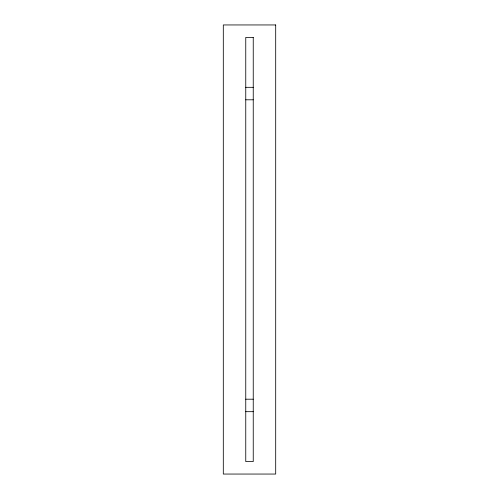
<?xml version="1.0" encoding="UTF-8"?>
<svg xmlns="http://www.w3.org/2000/svg" width="499" height="499" viewBox="0 0 499 499"><rect width="100%" height="100%" fill="white"/><g stroke="black" fill="none" stroke-linecap="round" stroke-linejoin="round"><path stroke-width="0.75" d="M245.758 87.325L253.243 87.325M245.758 99.8L253.243 99.8M245.758 399.2L253.243 399.2M245.758 411.675L253.243 411.675M275.697 24.95L223.303 24.95L223.303 474.05L275.697 474.05L275.697 24.95M253.243 37.425L245.758 37.425L245.758 461.575L253.243 461.575L253.243 37.425"/></g></svg>
